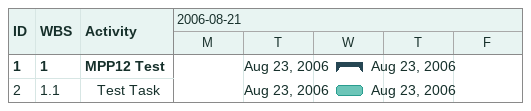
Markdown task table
| ID | WBS | Task | Start | Finish |
|---|---|---|---|---|
| 1 | 1 | **MPP12 Test** | 2006-08-23 | 2006-08-23 |
| 2 | 1.1 | Test Task | 2006-08-23 | 2006-08-23 |
